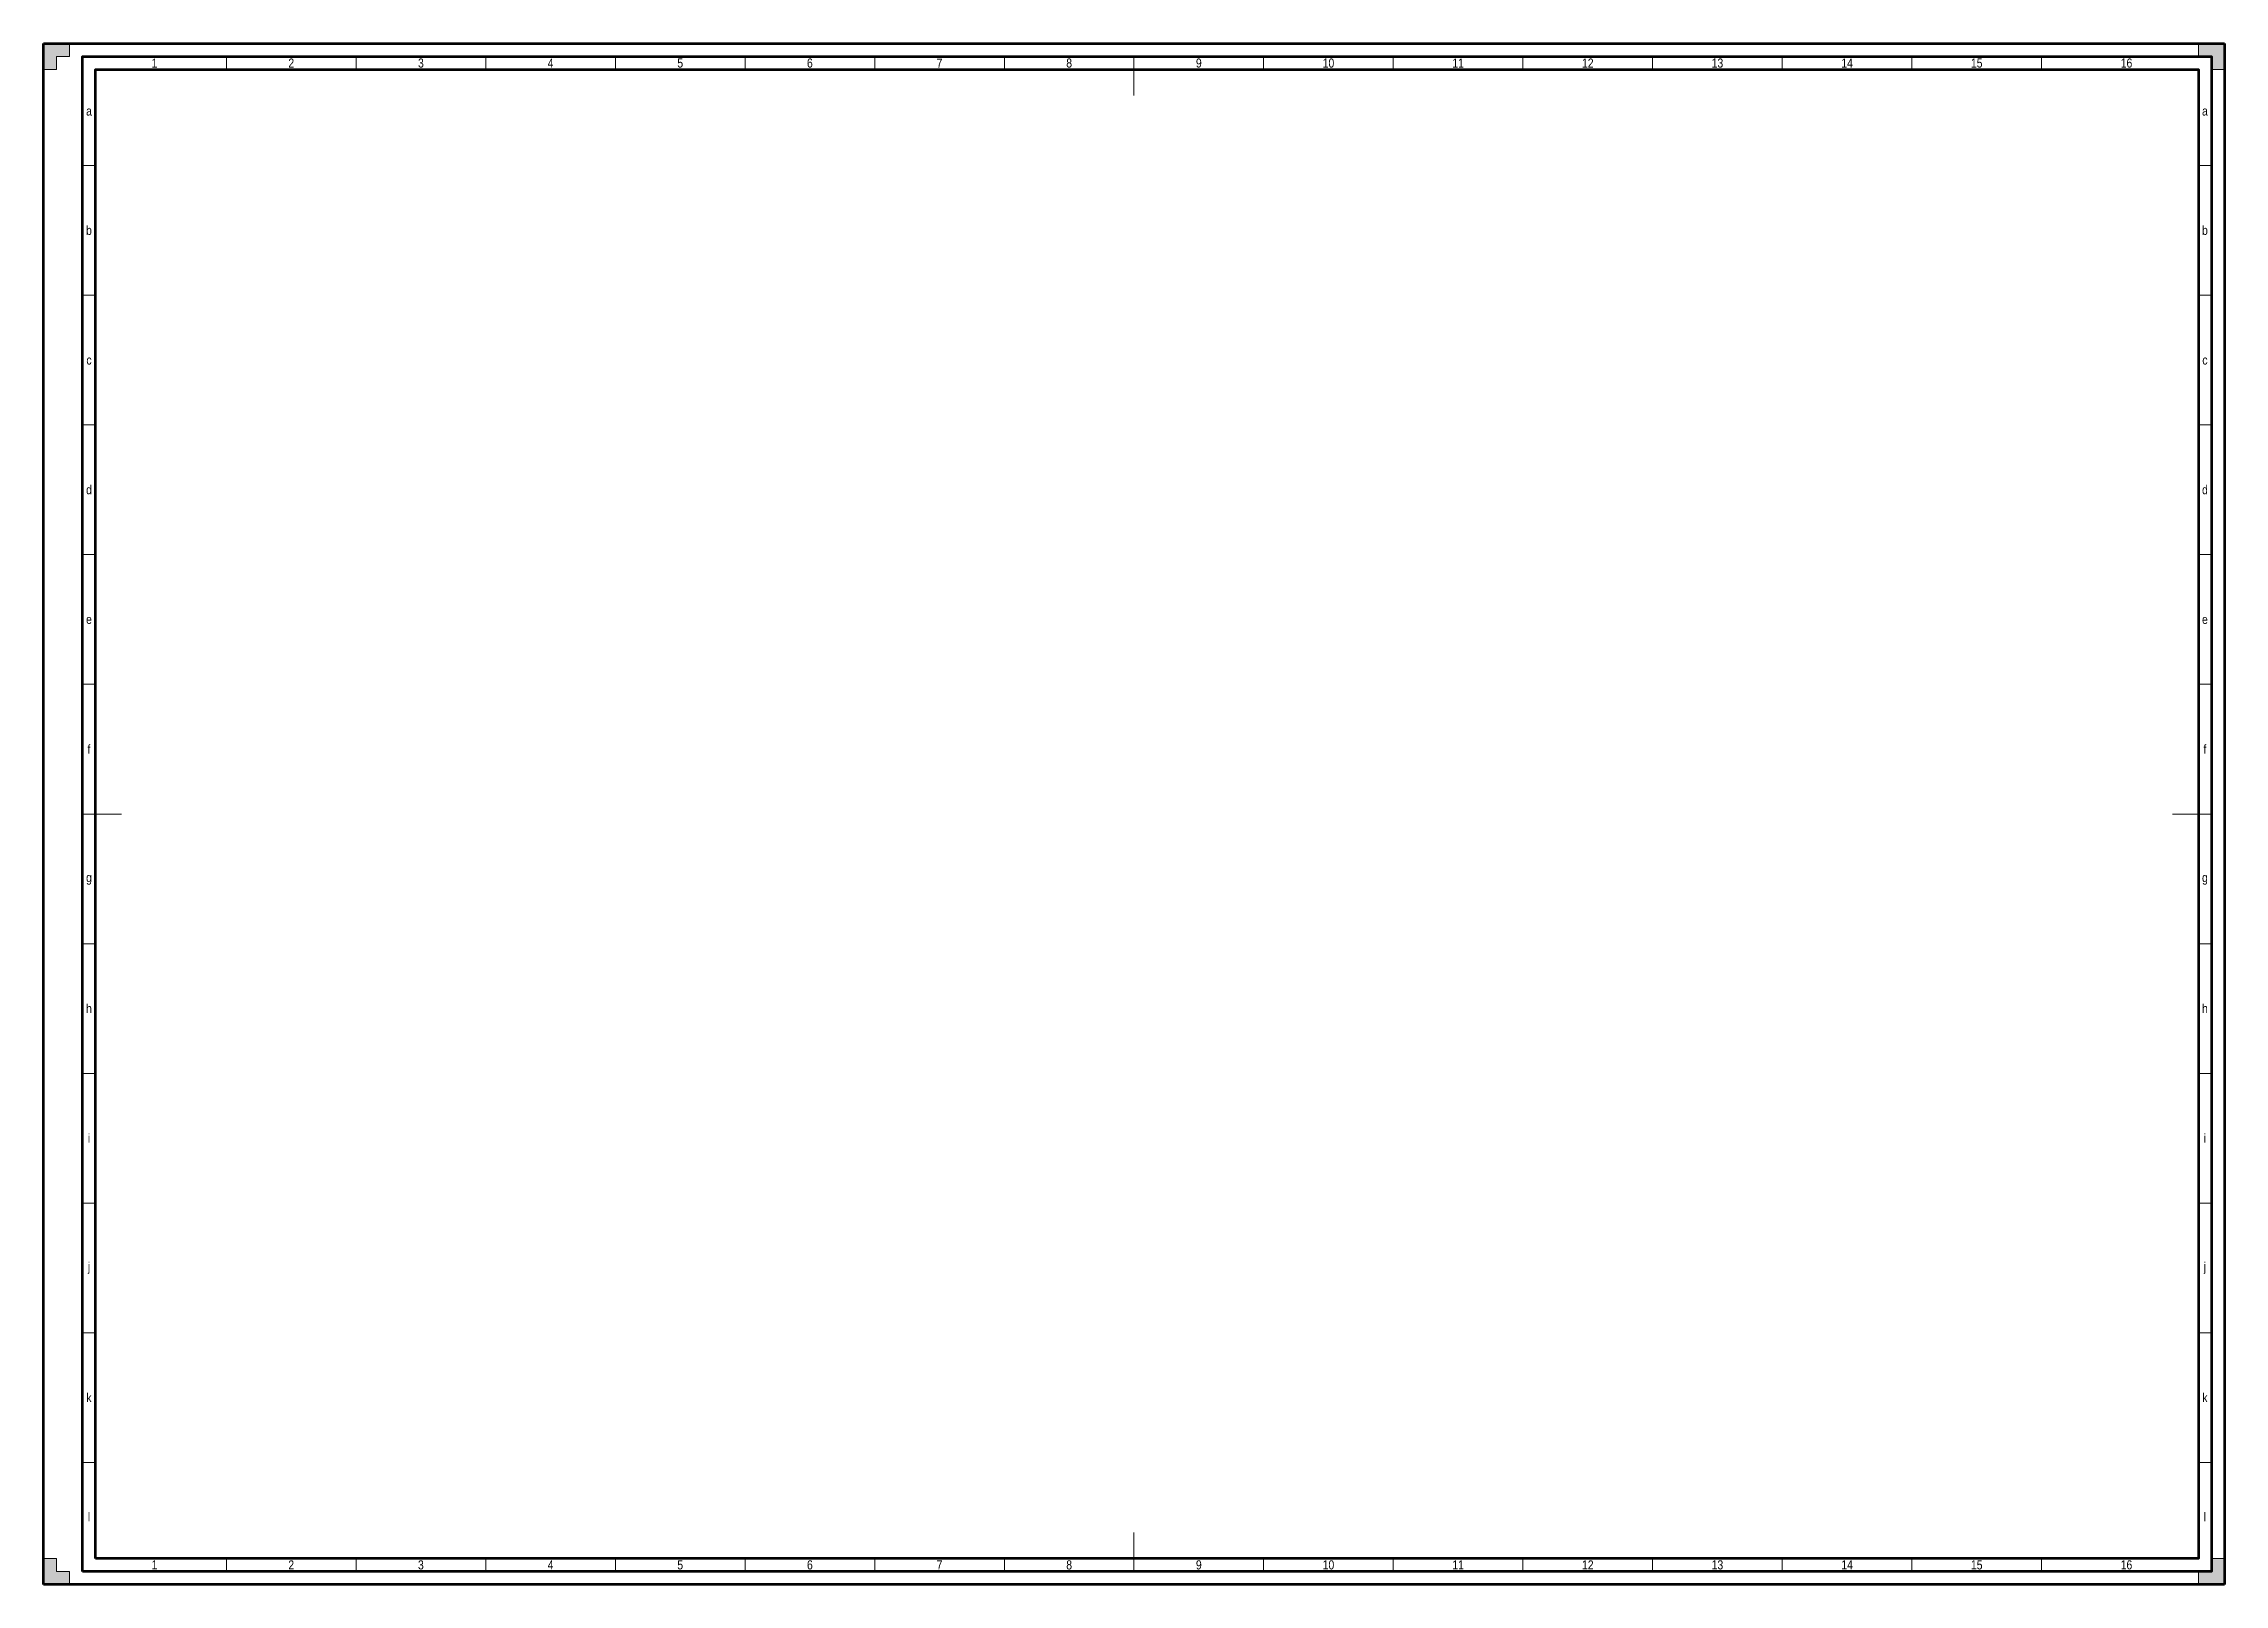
# Paper-space layout 'A1' of a CAD drawing. Header units: millimetres. Extents: x 474 to 1315, y 392 to 986.
import ezdxf

# ---------------------------------------------------------------- set-up
doc = ezdxf.new("R2010")
doc.units = ezdxf.units.MM
doc.layers.add('logotipo', color=7, linetype='Continuous', lineweight=13, true_color=0xffffff)
for name, color, linetype, lineweight in [('marca de corte', 250, 'Continuous', 13), ('margem A1 A2 A3', 250, 'Continuous', 70), ('texto malha', 250, 'Continuous', 13)]:
    doc.layers.add(name, color=color, linetype=linetype, lineweight=lineweight)
doc.styles.add('texto malha', font='technic_.ttf')

psp = doc.layouts.new('A1')

# ---------------------------------------------------------------- hatches: boundary and pattern name
at = {"layer": 'logotipo', "true_color": 0x000000}
h = psp.add_hatch(color=18, dxfattribs=at)
h.dxf.hatch_style = 1
h.paths.add_polyline_path([(479.29, 981.41), (484.29, 981.41), (484.29, 986.41), (474.29, 986.41), (474.29, 976.41), (479.29, 976.41)])
h.paths.add_polyline_path([(1315.29, 986.41), (1305.29, 986.41), (1305.29, 981.41), (1310.29, 981.41), (1310.29, 976.41), (1315.29, 976.41)])
h.paths.add_polyline_path([(1315.29, 402.41), (1310.29, 402.41), (1310.29, 397.41), (1305.29, 397.41), (1305.29, 392.41), (1315.29, 392.41)])
h.paths.add_polyline_path([(484.29, 397.41), (479.29, 397.41), (479.29, 402.41), (474.29, 402.41), (474.29, 392.41), (484.29, 392.41)])
h.paths.add_polyline_path([(1116.65, 396.49), (1122.84, 396.49), (1122.84, 403.72), (1116.65, 403.72)], flags=9)
h.paths.add_polyline_path([(1017.43, 396.43), (1022.25, 396.43), (1022.25, 403.66), (1017.43, 403.66)], flags=9)
h.paths.add_polyline_path([(966.66, 396.44), (972.74, 396.44), (972.74, 403.67), (966.66, 403.67)], flags=9)
h.paths.add_polyline_path([(1116.65, 975.49), (1122.84, 975.49), (1122.84, 982.72), (1116.65, 982.72)], flags=9)
h.paths.add_polyline_path([(1017.43, 975.43), (1022.25, 975.43), (1022.25, 982.66), (1017.43, 982.66)], flags=9)
h.paths.add_polyline_path([(966.66, 975.44), (972.74, 975.44), (972.74, 982.67), (966.66, 982.67)], flags=9)

# ---------------------------------------------------------------- linework, layer by layer
at = {"layer": 'marca de corte'}
for points in [[(484.29, 986.41), (484.29, 981.41), (479.29, 981.41), (479.29, 976.41), (474.29, 976.41), (474.29, 986.41)], [(1305.29, 986.41), (1305.29, 981.41), (1310.29, 981.41), (1310.29, 976.41), (1315.29, 976.41), (1315.29, 986.41)], [(484.29, 392.41), (484.29, 397.41), (479.29, 397.41), (479.29, 402.41), (474.29, 402.41), (474.29, 392.41)], [(1305.29, 392.41), (1305.29, 397.41), (1310.29, 397.41), (1310.29, 402.41), (1315.29, 402.41), (1315.29, 392.41)]]:
    psp.add_lwpolyline(points, close=True, dxfattribs=at)
at = {"layer": 'margem A1 A2 A3'}
for p, q in [((474.29, 392.41), (474.29, 986.41)), ((474.29, 986.41), (1315.29, 986.41)), ((1315.29, 986.41), (1315.29, 392.41)), ((1315.29, 392.41), (474.29, 392.41))]:
    psp.add_line(p, q, dxfattribs=at)
for points in [[(489.29, 397.41), (489.29, 981.41), (1310.29, 981.41), (1310.29, 397.41)], [(494.29, 402.41), (494.29, 976.41), (1305.29, 976.41), (1305.29, 402.41)]]:
    psp.add_lwpolyline(points, close=True, dxfattribs=at)
at = {"layer": 'texto malha'}
for p, q in [((544.79, 976.41), (544.79, 981.41)), ((594.79, 976.41), (594.79, 981.41)), ((644.79, 976.41), (644.79, 981.41)), ((694.79, 976.41), (694.79, 981.41)), ((744.79, 976.41), (744.79, 981.41)), ((794.79, 976.41), (794.79, 981.41)), ((844.79, 976.41), (844.79, 981.41)), ((894.79, 976.41), (894.79, 981.41)), ((894.79, 976.41), (894.79, 966.41)), ((944.79, 976.41), (944.79, 981.41)), ((994.79, 976.41), (994.79, 981.41)), ((1044.79, 976.41), (1044.79, 981.41)), ((1094.79, 976.41), (1094.79, 981.41)), ((1144.79, 976.41), (1144.79, 981.41)), ((1194.79, 976.41), (1194.79, 981.41)), ((1244.79, 976.41), (1244.79, 981.41)), ((489.29, 939.41), (494.29, 939.41)), ((1305.29, 939.41), (1310.29, 939.41)), ((489.29, 889.41), (494.29, 889.41)), ((1305.29, 889.41), (1310.29, 889.41)), ((489.29, 839.41), (494.29, 839.41)), ((1305.29, 839.41), (1310.29, 839.41)), ((489.29, 789.41), (494.29, 789.41)), ((1305.29, 789.41), (1310.29, 789.41)), ((489.29, 739.41), (494.29, 739.41)), ((1305.29, 739.41), (1310.29, 739.41)), ((489.29, 689.41), (494.29, 689.41)), ((494.29, 689.41), (504.29, 689.41)), ((1305.29, 689.41), (1295.29, 689.41)), ((1305.29, 689.41), (1310.29, 689.41)), ((489.29, 639.41), (494.29, 639.41)), ((1305.29, 639.41), (1310.29, 639.41)), ((489.29, 589.41), (494.29, 589.41)), ((1305.29, 589.41), (1310.29, 589.41)), ((489.29, 539.41), (494.29, 539.41)), ((1305.29, 539.41), (1310.29, 539.41)), ((489.29, 489.41), (494.29, 489.41)), ((1305.29, 489.41), (1310.29, 489.41)), ((489.29, 439.41), (494.29, 439.41)), ((1305.29, 439.41), (1310.29, 439.41)), ((894.79, 402.41), (894.79, 412.41)), ((894.79, 402.41), (894.79, 407.41)), ((544.79, 397.41), (544.79, 402.41)), ((594.79, 397.41), (594.79, 402.41)), ((644.79, 397.41), (644.79, 402.41)), ((694.79, 397.41), (694.79, 402.41)), ((744.79, 397.41), (744.79, 402.41)), ((794.79, 397.41), (794.79, 402.41)), ((844.79, 397.41), (844.79, 402.41)), ((894.79, 397.41), (894.79, 402.41)), ((944.79, 397.41), (944.79, 402.41)), ((994.79, 397.41), (994.79, 402.41)), ((1044.79, 397.41), (1044.79, 402.41)), ((1094.79, 397.41), (1094.79, 402.41)), ((1144.79, 397.41), (1144.79, 402.41)), ((1194.79, 397.41), (1194.79, 402.41)), ((1244.79, 397.41), (1244.79, 402.41))]:
    psp.add_line(p, q, dxfattribs=at)

# ---------------------------------------------------------------- texts
at = {"layer": 'texto malha', "char_height": 3.5, "attachment_point": 5, "style": 'texto malha'}
for s, width, insert in [('1', 55.5, (517.04, 978.91)), ('2', 50, (569.79, 978.91)), ('3', 50, (619.79, 978.91)), ('4', 50, (669.79, 978.91)), ('5', 50, (719.79, 978.91)), ('6', 50, (769.79, 978.91)), ('7', 50, (819.79, 978.91)), ('8', 50, (869.79, 978.91)), ('9', 50, (919.79, 978.91)), ('10', 50, (969.79, 978.91)), ('11', 50, (1019.79, 978.91)), ('12', 50, (1069.79, 978.91)), ('13', 50, (1119.79, 978.91)), ('14', 50, (1169.79, 978.91)), ('15', 50, (1219.79, 978.91)), ('16', 65.5, (1277.54, 978.91)), ('a', 5, (491.79, 960.41)), ('a', 5, (1307.79, 960.41)), ('b', 5, (491.79, 914.41)), ('b', 5, (1307.79, 914.41)), ('c', 5, (491.79, 864.41)), ('c', 5, (1307.79, 864.41)), ('d', 5, (491.79, 814.41)), ('d', 5, (1307.79, 814.41)), ('e', 5, (491.79, 764.41)), ('e', 5, (1307.79, 764.41)), ('f', 5, (491.79, 714.41)), ('f', 5, (1307.79, 714.41)), ('g', 5, (491.79, 664.41)), ('g', 5, (1307.79, 664.41)), ('h', 5, (491.79, 614.41)), ('h', 5, (1307.79, 614.41)), ('i', 5, (491.79, 564.41)), ('i', 5, (1307.79, 564.41)), ('j', 5, (491.79, 514.41)), ('j', 5, (1307.79, 514.41)), ('k', 5, (491.79, 464.41)), ('k', 5, (1307.79, 464.41)), ('l', 5, (491.79, 418.41)), ('l', 5, (1307.79, 418.41)), ('1', 55.5, (517.04, 399.91)), ('2', 50, (569.79, 399.91)), ('3', 50, (619.79, 399.91)), ('4', 50, (669.79, 399.91)), ('5', 50, (719.79, 399.91)), ('6', 50, (769.79, 399.91)), ('7', 50, (819.79, 399.91)), ('8', 50, (869.79, 399.91)), ('9', 50, (919.79, 399.91)), ('10', 50, (969.79, 399.91)), ('11', 50, (1019.79, 399.91)), ('12', 50, (1069.79, 399.91)), ('13', 50, (1119.79, 399.91)), ('14', 50, (1169.79, 399.91)), ('15', 50, (1219.79, 399.91)), ('16', 65.5, (1277.54, 399.91))]:
    psp.add_mtext_dynamic_manual_height_columns(s, width=width, gutter_width=12.5, heights=[0], dxfattribs=dict(at, insert=insert))

doc.saveas('drawing.dxf')
